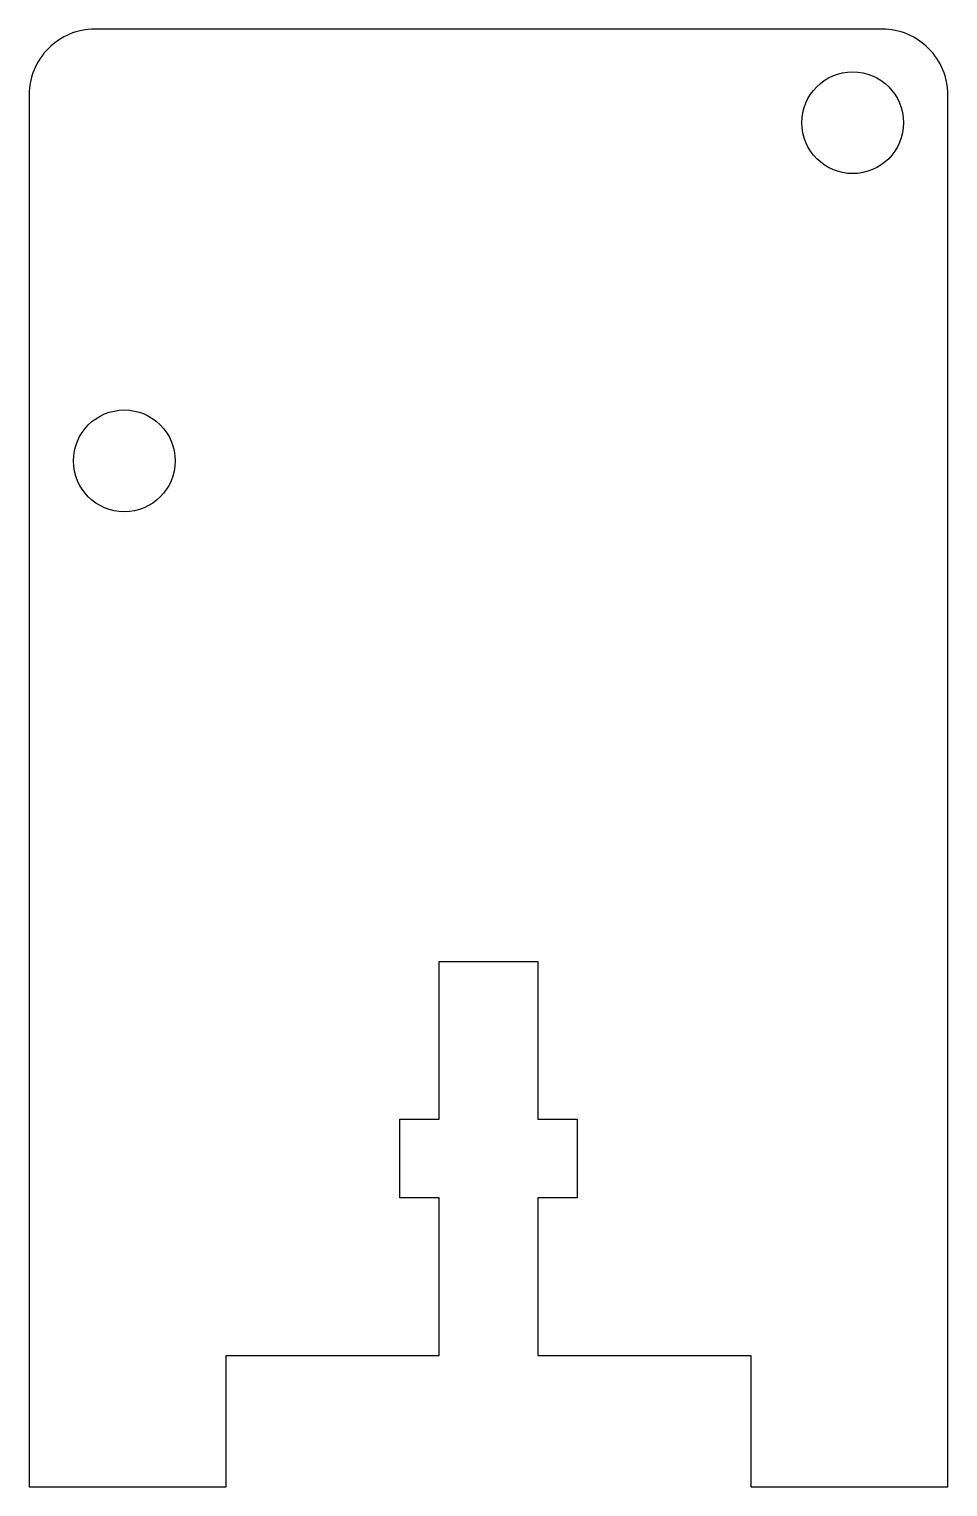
# Model space of a CAD drawing. Header units: millimetres. Extents: x -14 to 14, y -28.4 to 16.
import ezdxf

# ---------------------------------------------------------------- set-up
doc = ezdxf.new("R2010")
doc.units = ezdxf.units.MM

msp = doc.modelspace()

# ---------------------------------------------------------------- linework, layer by layer
msp.add_lwpolyline([(-12, 16, 0.414214), (-14, 14), (-14, -28.4), (-8, -28.4), (-8, -24.4), (-1.5, -24.4), (-1.5, -19.6), (-2.7, -19.6), (-2.7, -17.2), (-1.5, -17.2), (-1.5, -12.4), (1.5, -12.4), (1.5, -17.2), (2.7, -17.2), (2.7, -19.6), (1.5, -19.6), (1.5, -24.4), (8, -24.4), (8, -28.4), (14, -28.4), (14, 14, 0.414214), (12, 16)], format="xyb", close=True)
for centre in [(11.1, 13.15), (-11.1, 2.85)]:
    msp.add_circle(centre, 1.55)

doc.saveas('drawing.dxf')
